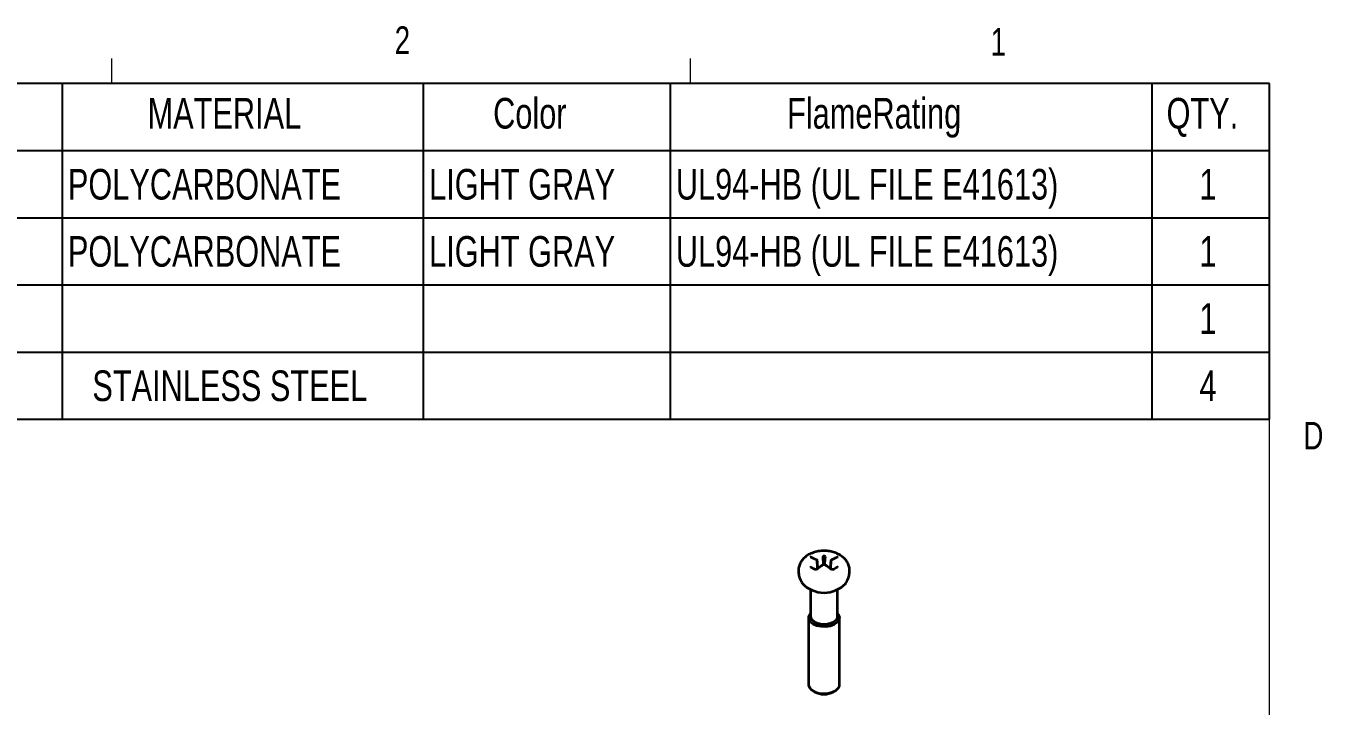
# Model space of a CAD drawing. Header units: inches. Extents: x 0.4 to 16.6, y 0.2 to 10.8.
# Drawn here: x 12.147 to 16.555, y 8.524 to 10.838 of the extents above; entities that cross this region are included whole.
import ezdxf

# ---------------------------------------------------------------- set-up
doc = ezdxf.new("R2010")
doc.units = ezdxf.units.IN
doc.header["$MEASUREMENT"] = 0
doc.layers.add('SLD-0', color=7, linetype='Continuous')
doc.styles.add('SLDTEXTSTYLE1', font='TXT', dxfattribs={"width": 0.75})

# ---------------------------------------------------------------- blocks, each defined once
blk = doc.blocks.new('SW_TABLEANNOTATION_0')
at = {"layer": 'SLD-0', "color": 0}
for p, q in [((10.0104, 0), (0, 0)), ((5.9038, 0), (5.9038, -0.2284)), ((7.1322, 0), (7.1322, -0.2284)), ((7.9714, 0), (7.9714, -0.2284)), ((9.6101, 0), (9.6101, -0.2284)), ((10.0104, -1.1421), (10.0104, 0)), ((0, -0.2284), (10.0104, -0.2284)), ((5.9038, -0.2284), (5.9038, -1.1421)), ((7.1322, -0.2284), (7.1322, -1.1421)), ((7.9714, -0.2284), (7.9714, -1.1421)), ((9.6101, -0.2284), (9.6101, -1.1421)), ((0, -0.4568), (10.0104, -0.4568)), ((0, -0.6852), (10.0104, -0.6852)), ((0, -0.9137), (10.0104, -0.9137)), ((0, -1.1421), (10.0104, -1.1421))]:
    blk.add_line(p, q, dxfattribs=at)
at = {"layer": 'SLD-0', "color": 0, "attachment_point": 1, "style": 'SLDTEXTSTYLE1'}
for s, insert, char_height in [('Color', (7.3697, -0.0494), 0.10417), ('FlameRating', (8.3694, -0.0494), 0.104167), ('MATERIAL', (6.1945, -0.0494), 0.10417), ('QTY.', (9.6599, -0.0494), 0.10417), ('POLYCARBONATE', (5.9235, -0.2909), 0.104167), ('LIGHT GRAY', (7.1519, -0.2909), 0.10417), ('UL94-HB (UL FILE E41613)', (7.9911, -0.2909), 0.104167), ('1', (9.7718, -0.2909), 0.1042), ('POLYCARBONATE', (5.9235, -0.5193), 0.104167), ('LIGHT GRAY', (7.1519, -0.5193), 0.10417), ('UL94-HB (UL FILE E41613)', (7.9911, -0.5193), 0.104167), ('1', (9.7718, -0.5193), 0.1042), ('1', (9.7718, -0.7477), 0.1042), ('STAINLESS STEEL', (6.0066, -0.9762), 0.104167), ('4', (9.7718, -0.9762), 0.1042)]:
    blk.add_mtext(s, dxfattribs=dict(at, insert=insert, char_height=char_height))

msp = doc.modelspace()

# ---------------------------------------------------------------- linework, layer by layer
at = {"color": 7, "linetype": 'Continuous', "lineweight": 18}
for p, q in [((12.4385, 10.6421), (12.4385, 10.7269)), ((14.4073, 10.6421), (14.4073, 10.7269)), ((0.6263, 10.6421), (16.3763, 10.6421)), ((16.3763, 0.3921), (16.3763, 10.6421))]:
    msp.add_line(p, q, dxfattribs=at)
at = {"color": 7, "linetype": 'Continuous', "lineweight": 35}
for p, q in [((14.8369, 9.0216), (14.8364, 9.0219)), ((14.8373, 9.015), (14.8391, 8.992)), ((14.8564, 9.0313), (14.8582, 9.006)), ((14.8574, 9.0057), (14.8569, 9.0054)), ((14.8649, 9.0054), (14.8644, 9.0057)), ((14.8846, 9.0202), (14.8825, 8.9921)), ((14.8854, 9.0219), (14.8849, 9.0216)), ((14.815, 8.921), (14.815, 8.8296)), ((14.9068, 8.8296), (14.9068, 8.921)), ((14.8084, 8.8243), (14.8084, 8.5971)), ((14.9134, 8.5971), (14.9134, 8.8243)), ((14.8238, 8.5757), (14.8284, 8.573)), ((14.8934, 8.573), (14.898, 8.5757))]:
    msp.add_line(p, q, dxfattribs=at)
at = {"color": 7, "linetype": 'Continuous', "lineweight": 35, "flags": 128}
for points in [[(14.8161, 8.9974), (14.8159, 8.9977), (14.8157, 8.9979)], [(14.9057, 8.9974), (14.9059, 8.9977), (14.9062, 8.9979)], [(14.8238, 8.8028), (14.8145, 8.8101), (14.8093, 8.8186), (14.8088, 8.8276), (14.8128, 8.8364), (14.815, 8.8389)], [(14.815, 8.8296), (14.8155, 8.8255), (14.82, 8.8176), (14.8284, 8.8109), (14.8401, 8.806), (14.8537, 8.8034), (14.8681, 8.8034), (14.8818, 8.806), (14.8934, 8.8109), (14.9018, 8.8176), (14.9063, 8.8255), (14.9068, 8.8296)], [(14.9068, 8.8389), (14.9105, 8.8343), (14.9134, 8.8254), (14.9116, 8.8164), (14.9054, 8.8081), (14.8952, 8.8013), (14.8819, 8.7965), (14.8668, 8.7941), (14.8512, 8.7945), (14.8364, 8.7975), (14.8238, 8.8028)], [(14.8084, 8.5971), (14.8085, 8.5959), (14.8114, 8.5871), (14.8187, 8.5791), (14.8297, 8.5727), (14.8436, 8.5685), (14.859, 8.5668), (14.8745, 8.5678), (14.8888, 8.5714), (14.9007, 8.5773), (14.909, 8.585), (14.9131, 8.5937), (14.9134, 8.5971)]]:
    msp.add_lwpolyline(points, dxfattribs=at)
at = {"color": 7, "linetype": 'Continuous', "lineweight": 35}
for centre, radius, start, end in [((14.8145, 9.0295), 0.00196, 74.8688, 127.9358), ((14.8357, 9.0203), 0.00168, 65.686, 125.6182), ((14.8447, 9.0203), 0.0081, 178.0813, 181.9187), ((14.8576, 9.0039), 0.00168, 54.3818, 114.314), ((14.8609, 8.9923), 0.0421, 89.3605, 90.6395), ((14.8609, 9.0484), 0.0421, 269.3605, 270.6395), ((14.8642, 9.0039), 0.00168, 65.686, 125.6182), ((14.8771, 9.0203), 0.0081, 358.0813, 1.9187), ((14.8861, 9.0203), 0.00168, 54.3818, 114.314), ((14.9073, 9.0295), 0.00196, 52.0615, 105.1927), ((14.8364, 8.9889), 0.00164, 45.9461, 114.3544), ((14.8854, 8.9888), 0.00166, 66.4242, 133.8918), ((14.8609, 9.0121), 0.102, 223.7021, 316.3214), ((14.8609, 8.6333), 0.0685, 241.7128, 298.2872)]:
    msp.add_arc(centre, radius, start, end, dxfattribs=at)
for points, knots in [([(14.9143, 9.0388), (14.9111, 9.0405), (14.903, 9.0448), (14.8882, 9.0495), (14.8702, 9.0523), (14.8516, 9.0523), (14.8332, 9.0494), (14.8161, 9.0438), (14.8015, 9.0356), (14.7898, 9.0255), (14.781, 9.0138), (14.7757, 9.0007), (14.7734, 8.9907), (14.774, 8.9855), (14.7741, 8.9849)], [0, 0, 0, 0, 0.0609089, 0.1583216, 0.2566395, 0.3554713, 0.4557695, 0.5588869, 0.6536402, 0.7429704, 0.8273436, 0.9089351, 0.9894752, 1, 1, 1, 1]), ([(14.9474, 8.9856), (14.9475, 8.9885), (14.9476, 8.9962), (14.9436, 9.0081), (14.9365, 9.0202), (14.9267, 9.0307), (14.9185, 9.0361), (14.9143, 9.0388)], [0, 0, 0, 0, 0.132493, 0.348026, 0.558483, 0.772627, 1, 1, 1, 1]), ([(14.8348, 9.0217), (14.8283, 9.025), (14.821, 9.0287), (14.8141, 9.0308), (14.8133, 9.031)], [0, 0, 0, 0, 0.895097, 1, 1, 1, 1]), ([(14.815, 9.0314), (14.815, 9.0314), (14.8148, 9.0314), (14.8148, 9.0314), (14.8148, 9.0314)], [0, 0, 0, 0, 0.196044, 1, 1, 1, 1]), ([(14.8157, 8.9979), (14.8156, 8.9979), (14.8154, 8.998), (14.8155, 8.998), (14.8155, 8.998)], [0, 0, 0, 0, 0.332118, 1, 1, 1, 1]), ([(14.8356, 8.9892), (14.8363, 8.9898), (14.843, 8.9956), (14.85, 9), (14.8562, 9.0039)], [0, 0, 0, 0, 0.104555, 1, 1, 1, 1]), ([(14.8373, 9.0202), (14.8372, 9.0205), (14.8372, 9.021), (14.8371, 9.0214), (14.8369, 9.0216), (14.8367, 9.0215), (14.8366, 9.0211), (14.8366, 9.0207), (14.8366, 9.0206)], [0, 0, 0, 0, 0.158671, 0.317217, 0.479382, 0.661765, 0.936687, 1, 1, 1, 1]), ([(14.8367, 9.0196), (14.8367, 9.0194), (14.8367, 9.0189), (14.8369, 9.0179), (14.8371, 9.0167), (14.8372, 9.0158), (14.8373, 9.0152), (14.8373, 9.015)], [0, 0, 0, 0, 0.1825383, 0.4311009, 0.6388274, 0.847536, 1, 1, 1, 1]), ([(14.8393, 8.9921), (14.8391, 8.9956), (14.8383, 9.005), (14.8377, 9.0143), (14.8373, 9.0202)], [0, 0, 0, 0, 0.36817, 1, 1, 1, 1]), ([(14.8586, 9.0053), (14.8523, 9.0012), (14.8452, 8.9966), (14.8383, 8.9907), (14.8375, 8.99)], [0, 0, 0, 0, 0.895097, 1, 1, 1, 1]), ([(14.8604, 9.0344), (14.8599, 9.0343), (14.8589, 9.0342), (14.8577, 9.0336), (14.8568, 9.0329), (14.8564, 9.032), (14.8564, 9.0315), (14.8564, 9.0313)], [0, 0, 0, 0, 0.284639, 0.502156, 0.683938, 0.866579, 1, 1, 1, 1]), ([(14.8574, 9.0057), (14.8575, 9.0057), (14.8578, 9.0059), (14.8586, 9.0062), (14.8597, 9.0063), (14.8603, 9.0063), (14.8604, 9.0063)], [0, 0, 0, 0, 0.047227, 0.381004, 0.884132, 1, 1, 1, 1]), ([(14.8654, 9.0313), (14.8654, 9.0315), (14.8654, 9.0321), (14.865, 9.0329), (14.8643, 9.0336), (14.8632, 9.0341), (14.8622, 9.0344), (14.8615, 9.0344), (14.8614, 9.0344)], [0, 0, 0, 0, 0.158671, 0.317217, 0.479382, 0.661765, 0.936687, 1, 1, 1, 1]), ([(14.8614, 9.0063), (14.8619, 9.0063), (14.8629, 9.0063), (14.864, 9.006), (14.8643, 9.0057), (14.8644, 9.0057)], [0, 0, 0, 0, 0.521538, 0.92009, 1, 1, 1, 1]), ([(14.8843, 8.99), (14.8836, 8.9907), (14.8767, 8.9966), (14.8696, 9.0012), (14.8632, 9.0053)], [0, 0, 0, 0, 0.104903, 1, 1, 1, 1]), ([(14.8636, 9.006), (14.8638, 9.0085), (14.8644, 9.017), (14.865, 9.0254), (14.8654, 9.0313)], [0, 0, 0, 0, 0.297648, 1, 1, 1, 1]), ([(14.8656, 9.0039), (14.8718, 9), (14.8788, 8.9956), (14.8856, 8.9898), (14.8863, 8.9892)], [0, 0, 0, 0, 0.895445, 1, 1, 1, 1]), ([(14.8827, 8.992), (14.8829, 8.9942), (14.8836, 9.0019), (14.8841, 9.0096), (14.8846, 9.015)], [0, 0, 0, 0, 0.293555, 1, 1, 1, 1]), ([(14.8852, 9.0206), (14.8852, 9.0209), (14.8851, 9.0214), (14.885, 9.0216), (14.8848, 9.0215), (14.8846, 9.021), (14.8846, 9.0205), (14.8846, 9.0202)], [0, 0, 0, 0, 0.284639, 0.502156, 0.683938, 0.866579, 1, 1, 1, 1]), ([(14.8846, 9.015), (14.8846, 9.0153), (14.8846, 9.0158), (14.8848, 9.0168), (14.8849, 9.0177), (14.8851, 9.0188), (14.8852, 9.0196), (14.8852, 9.02), (14.8852, 9.0201)], [0, 0, 0, 0, 0.158671, 0.317217, 0.479382, 0.661765, 0.936687, 1, 1, 1, 1]), ([(14.9085, 9.031), (14.9078, 9.0308), (14.9008, 9.0287), (14.8935, 9.025), (14.8871, 9.0217)], [0, 0, 0, 0, 0.104903, 1, 1, 1, 1]), ([(14.9063, 8.998), (14.9064, 8.998), (14.9064, 8.998), (14.9062, 8.9979), (14.9062, 8.9979)], [0, 0, 0, 0, 0.6892343, 1, 1, 1, 1]), ([(14.907, 9.0314), (14.907, 9.0314), (14.907, 9.0314), (14.9069, 9.0314), (14.9068, 9.0314)], [0, 0, 0, 0, 0.581449, 1, 1, 1, 1]), ([(14.7744, 8.9852), (14.7743, 8.9824), (14.774, 8.974), (14.7776, 8.9605), (14.7824, 8.9485), (14.7866, 8.9429), (14.7877, 8.9415)], [0, 0, 0, 0, 0.180587, 0.543886, 0.888835, 1, 1, 1, 1]), ([(14.8357, 8.9904), (14.8356, 8.9903), (14.8353, 8.99), (14.8344, 8.9895), (14.8331, 8.9891), (14.8318, 8.989), (14.8308, 8.9892), (14.8304, 8.9894), (14.8302, 8.9895)], [0, 0, 0, 0, 0.075817, 0.268011, 0.464373, 0.656655, 0.838072, 1, 1, 1, 1]), ([(14.8916, 8.9895), (14.8916, 8.9895), (14.8914, 8.9893), (14.8906, 8.9891), (14.8896, 8.989), (14.8883, 8.9892), (14.8871, 8.9897), (14.8863, 8.9901), (14.8861, 8.9904), (14.8861, 8.9904)], [0, 0, 0, 0, 0.073351, 0.236753, 0.412966, 0.595748, 0.785842, 0.982254, 1, 1, 1, 1]), ([(14.9342, 8.9416), (14.9352, 8.9428), (14.9394, 8.9483), (14.944, 8.96), (14.9478, 8.9736), (14.9475, 8.9823), (14.9474, 8.9854)], [0, 0, 0, 0, 0.09523, 0.447298, 0.800668, 1, 1, 1, 1])]:
    msp.add_open_spline(points, degree=3, knots=knots, dxfattribs=at)
for points in [[(14.8161, 8.9974), (14.8185, 8.9961), (14.8232, 8.9935), (14.8281, 8.9906), (14.8305, 8.9891)], [(14.8913, 8.9891), (14.8937, 8.9906), (14.8986, 8.9935), (14.9033, 8.9961), (14.9057, 8.9974)]]:
    msp.add_open_spline(points, degree=3, dxfattribs=at)

# ---------------------------------------------------------------- block references
at = {"layer": 'SLD-0'}
msp.add_blockref('SW_TABLEANNOTATION_0', (6.3659, 10.6421), dxfattribs=at)

# ---------------------------------------------------------------- texts
at = {"color": 7, "linetype": 'Continuous', "lineweight": 0, "char_height": 0.0937, "attachment_point": 1, "style": 'SLDTEXTSTYLE1'}
for s, insert in [('2', (13.401, 10.8362)), ('1', (15.4274, 10.8301)), ('D', (16.4913, 9.491))]:
    msp.add_mtext(s, dxfattribs=dict(at, insert=insert))

doc.saveas('drawing.dxf')
